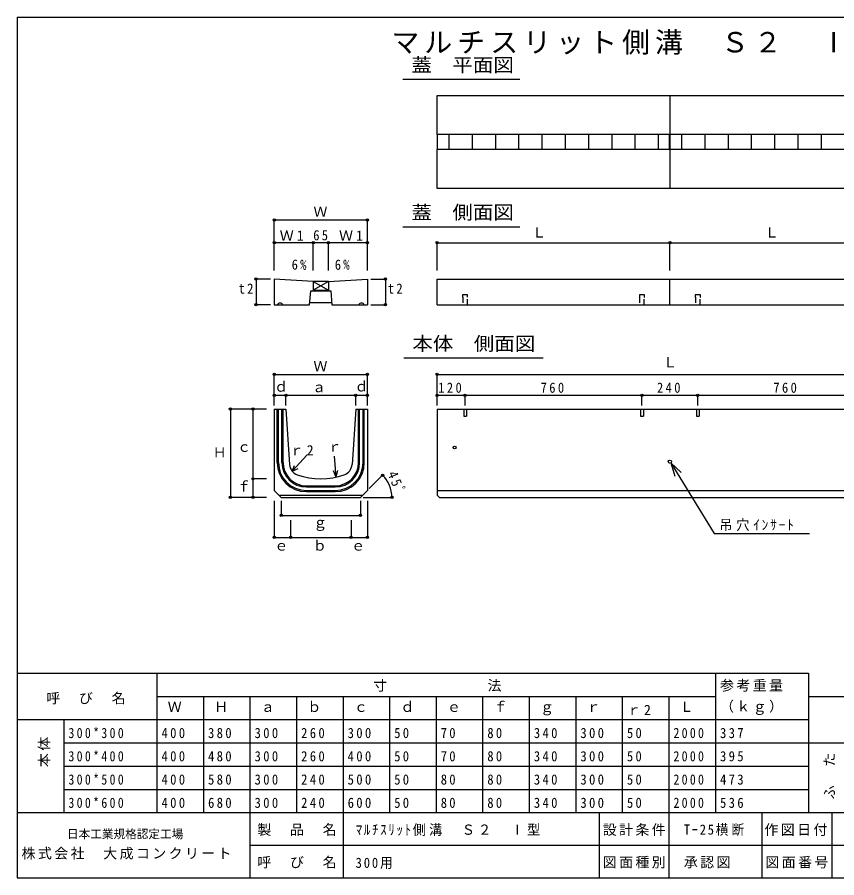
# Model space of a CAD drawing. Units: millimetres, scale not verified. Extents: x -2720 to 2680, y -1900 to 1800.
# Drawn here: x -2720 to 802, y -1900 to 1800 of the extents above; entities that cross this region are included whole.
import ezdxf
from ezdxf.enums import TextEntityAlignment as Align

# ---------------------------------------------------------------- set-up
doc = ezdxf.new("R2010")
doc.units = ezdxf.units.MM
doc.header["$LTSCALE"] = 20
doc.header["$PDMODE"] = 32
doc.header["$PDSIZE"] = 10
doc.linetypes.add('DASHED1', pattern=[1.8, 1.2, -0.6])
doc.linetypes.add('DASHED2', pattern=[3, 2, -1])
for name, color, linetype in [('0-1', 3, 'Continuous'), ('0-2', 7, 'Continuous'), ('0-F', 2, 'Continuous')]:
    doc.layers.add(name, color=color, linetype=linetype)
doc.styles.add('ＭＳ ゴシック', font='')
doc.styles.get('ＭＳ ゴシック').set_extended_font_data('MS Gothic')

msp = doc.modelspace()

# ---------------------------------------------------------------- linework, layer by layer
at = {"layer": '0-1'}
for p, q in [((-915.52, 1463.91), (1084.48, 1463.91)), ((-915.52, 1296.41), (-915.52, 1463.91)), ((84.48, 1463.91), (84.48, 1296.41)), ((1084.48, 1296.41), (-915.52, 1296.41)), ((-914.52, 1231.41), (-914.52, 1296.41)), ((-865.52, 1296.41), (-865.52, 1231.41)), ((-765.52, 1296.41), (-765.52, 1231.41)), ((-665.52, 1296.41), (-665.52, 1231.41)), ((-565.52, 1296.41), (-565.52, 1231.41)), ((-465.52, 1296.41), (-465.52, 1231.41)), ((-365.52, 1296.41), (-365.52, 1231.41)), ((-265.52, 1296.41), (-265.52, 1231.41)), ((-165.52, 1296.41), (-165.52, 1231.41)), ((-65.52, 1296.41), (-65.52, 1231.41)), ((34.48, 1296.41), (34.48, 1231.41)), ((83.48, 1231.41), (83.48, 1296.41)), ((85.48, 1231.41), (85.48, 1296.41)), ((134.48, 1296.41), (134.48, 1231.41)), ((234.48, 1296.41), (234.48, 1231.41)), ((334.48, 1296.41), (334.48, 1231.41)), ((434.48, 1296.41), (434.48, 1231.41)), ((534.48, 1296.41), (534.48, 1231.41)), ((634.48, 1296.41), (634.48, 1231.41)), ((734.48, 1296.41), (734.48, 1231.41)), ((1084.48, 1231.41), (-915.52, 1231.41)), ((84.48, 1231.41), (84.48, 1063.91)), ((-915.52, 673.91), (1084.48, 673.91)), ((-915.52, 563.91), (-915.52, 673.91)), ((84.48, 563.91), (84.48, 673.91)), ((-1383.02, 663.91), (-1448.02, 625.91)), ((-1448.02, 663.91), (-1383.02, 625.91)), ((-1448.02, 663.91), (-1448.02, 623.61)), ((-1383.02, 663.91), (-1448.02, 663.91)), ((-1383.02, 663.91), (-1383.02, 623.61)), ((-1463.52, 563.91), (-1458.52, 623.61)), ((-1458.52, 623.61), (-1372.52, 623.61)), ((-1448.02, 625.91), (-1383.02, 625.91)), ((-1372.52, 623.61), (-1367.52, 563.91)), ((-1615.52, 563.91), (-1463.52, 563.91)), ((-1462.77, 572.91), (-1368.28, 572.91)), ((-1367.52, 563.91), (-1215.52, 563.91)), ((-915.52, 563.91), (1084.48, 563.91)), ((-1615.52, 115.24), (-1565.52, 115.24)), ((-1602.52, -114.76), (-1602.52, 115.24)), ((-1597.52, -114.76), (-1597.52, 115.24)), ((-1582.52, -114.76), (-1582.52, 115.24)), ((-1577.52, -114.76), (-1577.52, 115.24)), ((-1565.52, 115.24), (-1549.61, -123.48)), ((-1265.52, 115.24), (-1281.44, -123.48)), ((-1265.52, 115.24), (-1215.52, 115.24)), ((-1253.52, -114.76), (-1253.52, 115.24)), ((-1248.52, -114.76), (-1248.52, 115.24)), ((-1233.52, -114.76), (-1233.52, 115.24)), ((-1228.52, -114.76), (-1228.52, 115.24)), ((-1215.52, 115.24), (-1215.52, -234.76)), ((-915.52, 115.24), (1084.48, 115.24)), ((-1477.52, -214.76), (-1353.52, -214.76)), ((-1477.52, -219.76), (-1353.52, -219.76)), ((-1595.52, -254.76), (-1235.52, -254.76)), ((-1477.52, -234.76), (-1353.52, -234.76)), ((-1477.52, -239.76), (-1353.52, -239.76)), ((-1245.52, -264.76), (-1215.52, -234.76)), ((-915.52, -234.76), (1084.48, -234.76)), ((-1585.52, -264.76), (-1245.52, -264.76)), ((-905.52, -264.76), (1074.48, -264.76))]:
    msp.add_line(p, q, dxfattribs=at)
at = {"layer": '0-1', "linetype": 'DASHED2'}
for p, q in [((-801.52, 115.24), (-801.52, 85.24)), ((-789.52, 115.24), (-789.52, 85.24)), ((-41.52, 115.24), (-41.52, 85.24)), ((-29.52, 115.24), (-29.52, 85.24)), ((198.48, 115.24), (198.48, 85.24)), ((210.48, 115.24), (210.48, 85.24)), ((-801.52, 85.24), (-789.52, 85.24)), ((-41.52, 85.24), (-29.52, 85.24)), ((198.48, 85.24), (210.48, 85.24))]:
    msp.add_line(p, q, dxfattribs=at)
at = {"layer": '0-1'}
for points in [[(1084.48, 1063.91), (-915.52, 1063.91), (-915.52, 1231.41)], [(-1448.02, 663.91), (-1615.52, 673.91), (-1615.52, 563.91)], [(-1383.02, 663.91), (-1215.52, 673.91), (-1215.52, 563.91)], [(-1615.52, 115.24), (-1615.52, -234.76), (-1585.52, -264.76)], [(-915.52, 115.24), (-915.52, -254.76), (-905.52, -264.76)]]:
    msp.add_lwpolyline(points, dxfattribs=at)
at = {"layer": '0-1', "linetype": 'DASHED1'}
for points in [[(-785.52, 563.91), (-785.52, 595.91), (-784.52, 595.91), (-784.52, 605.91), (-806.52, 605.91), (-806.52, 595.91), (-805.52, 595.91), (-805.52, 563.91)], [(-25.52, 563.91), (-25.52, 595.91), (-24.52, 595.91), (-24.52, 605.91), (-46.52, 605.91), (-46.52, 595.91), (-45.52, 595.91), (-45.52, 563.91)], [(214.48, 563.91), (214.48, 595.91), (215.48, 595.91), (215.48, 605.91), (193.48, 605.91), (193.48, 595.91), (194.48, 595.91), (194.48, 563.91)]]:
    msp.add_lwpolyline(points, dxfattribs=at)
at = {"layer": '0-1'}
for centre, radius in [((-840.52, -49.76), 6), ((84.48, -110.76), 7)]:
    msp.add_circle(centre, radius, dxfattribs=at)
for centre, radius, start, end in [((-1590.52, 557.31), 13.6, 29.03, 150.96999), ((-1240.52, 557.31), 13.6, 29.03, 150.96999), ((-1477.52, -114.76), 125, 180, 270), ((-1477.52, -114.76), 120, 180, 270), ((-1477.52, -114.76), 105, 180, 270), ((-1477.52, -114.76), 100, 180, 270), ((-1499.72, -120.16), 50, 183.81407, 250.31894), ((-1353.52, -114.76), 100, 270, 0), ((-1353.52, -114.76), 105, 270, 0), ((-1353.52, -114.76), 120, 270, 0), ((-1353.52, -114.76), 125, 270, 0), ((-1331.33, -120.16), 50, 289.68105, 356.18591), ((-1415.52, 115.24), 300, 250.31894, 289.68105)]:
    msp.add_arc(centre, radius, start, end, dxfattribs=at)
at = {"layer": '0-2', "color": 2}
for p, q in [((-1063.02, 1532.98), (-560.23, 1532.98)), ((-1063.02, 899.2), (-560.23, 899.2)), ((-1058.94, 335.06), (-460.41, 335.06))]:
    msp.add_line(p, q, dxfattribs=at)
at = {"layer": '0-2'}
for p, q in [((-1215.52, 711.63), (-1215.52, 928.64)), ((-1215.52, 830.13), (-1615.52, 830.13)), ((-1448.02, 711.63), (-1448.02, 830.13)), ((-1383.02, 711.63), (-1383.02, 830.13)), ((-915.52, 830.13), (1084.48, 830.13)), ((-915.52, 711.63), (-915.52, 830.13)), ((84.48, 711.63), (84.48, 830.13)), ((-1631.06, 673.91), (-1693.49, 673.91)), ((-1693.49, 673.91), (-1693.49, 563.91)), ((-1199.98, 673.91), (-1137.55, 673.91)), ((-1137.55, 673.91), (-1137.55, 563.91)), ((-1631.06, 563.91), (-1693.49, 563.91)), ((-1199.98, 563.91), (-1137.55, 563.91)), ((-1615.52, 131.2), (-1615.52, 263.91)), ((-1615.52, 263.91), (-1215.52, 263.91)), ((-1215.52, 131.2), (-1215.52, 263.91)), ((-915.52, 131.2), (-915.52, 263.91)), ((-915.52, 263.91), (1084.48, 263.91)), ((-1615.52, 174.63), (-1215.52, 174.63)), ((-1565.52, 131.2), (-1565.52, 174.63)), ((-1265.52, 131.2), (-1265.52, 174.63)), ((-915.52, 174.63), (1084.48, 174.63)), ((-795.52, 131.2), (-795.52, 174.63)), ((-35.52, 131.2), (-35.52, 174.63)), ((204.48, 131.2), (204.48, 174.63)), ((-1648.93, 115.24), (-1804.07, 115.24)), ((-1804.07, 115.24), (-1804.07, -264.76)), ((-1707.1, 115.24), (-1707.1, -264.76)), ((-1474.28, -81.23), (-1537.89, -152.45)), ((-1349.72, -177.46), (-1357.13, -87.48)), ((-1537.89, -152.45), (-1528.68, -126.83)), ((-1537.89, -152.45), (-1513.47, -140.41)), ((89.17, -115.95), (132.69, -157.26)), ((89.17, -115.95), (106.21, -173.48)), ((-1648.93, -184.76), (-1707.1, -184.76)), ((-1349.72, -177.46), (-1361.04, -150.9)), ((-1349.72, -177.46), (-1342.9, -149.4)), ((-1207.73, -226.96), (-1149.77, -169.01)), ((-1648.93, -264.76), (-1804.07, -264.76)), ((-1615.52, -278.6), (-1615.52, -436.56)), ((-1585.52, -278.6), (-1585.52, -342.08)), ((-1245.52, -278.6), (-1245.52, -342.08)), ((-1232.9, -264.76), (-1110.11, -264.76)), ((-1215.52, -278.6), (-1215.52, -436.56)), ((-1585.52, -342.08), (-1245.52, -342.08)), ((-1545.52, -362.52), (-1545.52, -436.56)), ((-1285.52, -362.52), (-1285.52, -436.56)), ((-1615.52, -436.56), (-1215.52, -436.56)), ((-2720, -1020), (680, -1020)), ((-2120, -1020), (-2120, -1620)), ((280, -1020), (280, -1620)), ((680, -1020), (680, -1620)), ((-2120, -1120), (280, -1120)), ((-1920, -1120), (-1920, -1620)), ((-1720, -1120), (-1720, -1620)), ((-1520, -1120), (-1520, -1620)), ((-1320, -1120), (-1320, -1620)), ((-1120, -1120), (-1120, -1620)), ((-920, -1120), (-920, -1620)), ((-720, -1120), (-720, -1620)), ((-520, -1120), (-520, -1620)), ((-320, -1120), (-320, -1620)), ((-120, -1120), (-120, -1620)), ((80, -1120), (80, -1620)), ((680, -1120), (713.88, -1120)), ((680, -1120), (2680, -1120)), ((680, -1120), (713.47, -1120)), ((-2720, -1220), (680, -1220)), ((-2520, -1220), (-2520, -1620)), ((-2520, -1320), (680, -1320)), ((680, -1320), (724.11, -1320)), ((680, -1320), (2680, -1320)), ((680, -1320), (728.48, -1320)), ((-2520, -1420), (680, -1420)), ((-2520, -1520), (680, -1520))]:
    msp.add_line(p, q, dxfattribs=at)
for points in [[(-1615.52, 711.63), (-1615.52, 928.64), (-1215.52, 928.64)], [(89.17, -115.95), (275.33, -419.82), (683.91, -419.82)]]:
    msp.add_lwpolyline(points, dxfattribs=at)
msp.add_arc((-1245.52, -264.76), 135.41, 0, 45, dxfattribs=at)
for p in [(-1615.52, 928.64), (-1215.52, 928.64), (-1615.52, 830.13), (-1448.02, 830.13), (-1383.02, 830.13), (-1215.52, 830.13), (-915.52, 830.13), (84.48, 830.13), (-1693.49, 673.91), (-1137.55, 673.91), (-1693.49, 563.91), (-1137.55, 563.91), (-1615.52, 263.91), (-1215.52, 263.91), (-915.52, 263.91), (-1615.52, 174.63), (-1565.52, 174.63), (-1265.52, 174.63), (-1215.52, 174.63), (-915.52, 174.63), (-795.52, 174.63), (-35.52, 174.63), (204.48, 174.63), (-1804.07, 115.24), (-1707.1, 115.24), (-1707.1, -184.76), (-1149.77, -169.01), (-1804.07, -264.76), (-1707.1, -264.76), (-1110.11, -264.76), (-1585.52, -342.08), (-1245.52, -342.08), (-1615.52, -436.56), (-1545.52, -436.56), (-1285.52, -436.56), (-1215.52, -436.56)]:
    msp.add_point(p, dxfattribs=at)
at = {"layer": '0-F'}
for p, q in [((-2720, 1800), (-2720, -1900)), ((-2720, 1800), (2680, 1800)), ((-2720, -1620), (2680, -1620)), ((-1720, -1620), (-1720, -1900)), ((-1320, -1620), (-1320, -1900)), ((-220, -1620), (-220, -1900)), ((80, -1620), (80, -1900)), ((480, -1620), (480, -1900)), ((780, -1620), (780, -1900)), ((-1720, -1760), (1620, -1760)), ((-2720, -1900), (2680, -1900))]:
    msp.add_line(p, q, dxfattribs=at)

# ---------------------------------------------------------------- texts
at = {"layer": '0-2', "style": 'ＭＳ ゴシック', "width": 1.1}
for s, p in [('蓋\u3000平面図', (-1026.05, 1547.77)), ('蓋\u3000側面図', (-1026.05, 913.98)), ('本体\u3000側面図', (-1021.97, 349.85))]:
    msp.add_text(s, height=58.65, dxfattribs=at).set_placement(p, align=Align.BOTTOM_LEFT)
at = {"layer": '0-2', "style": 'ＭＳ ゴシック'}
for s, p in [('Ｗ', (-1447.09, 928.64)), ('Ｌ', (-507.66, 839.32)), ('Ｌ', (492.34, 839.32)), ('Ｌ', (55.23, 281.09)), ('Ｗ', (-1447.1, 263.91)), ('ｄ', (-1616.05, 176.71)), ('ｄ', (-1270.42, 177.65)), ('ａ', (-1453.12, 174.63)), ('ｃ', (-1775.26, -82.04)), ('ｒ', (-1385.94, -81.55)), ('Ｈ', (-1880.09, -106.12)), ('ｆ', (-1776.31, -252.46)), ('ｇ', (-1447.96, -407.1)), ('ｅ', (-1615.15, -506.55)), ('ｂ', (-1450.11, -506.55)), ('ｅ', (-1285.15, -506.55)), ('Ｗ', (-2073.45, -1200)), ('Ｈ', (-1873.45, -1200)), ('ｂ', (-1473.45, -1200)), ('ｄ', (-1073.45, -1200)), ('ｆ', (-673.45, -1200)), ('Ｌ', (126.55, -1200)), ('ａ', (-1673.45, -1200)), ('ｃ', (-1273.45, -1200)), ('ｅ', (-873.45, -1200)), ('ｇ', (-473.45, -1200)), ('ｒ', (-273.45, -1200))]:
    msp.add_text(s, height=43.99, dxfattribs=at).set_placement(p, align=Align.BOTTOM_LEFT)
at = {"layer": '0-2', "color": 3, "insert": (-1112.32, 1638.3), "char_height": 87.98, "attachment_point": 7, "style": 'ＭＳ ゴシック'}
msp.add_mtext('\\T1.18;マルチスリット側溝\u3000Ｓ２\u3000Ⅰ型\u3000300用', dxfattribs=at)
at = {"layer": '0-2', "char_height": 43.99, "attachment_point": 7, "style": 'ＭＳ ゴシック'}
for s, insert in [('\\T1.22;Ｗ1', (-1591.97, 839)), ('\\T1.36;\\W0.9;65', (-1448.02, 840.13)), ('\\T1.22;Ｗ1', (-1337.1, 839)), ('\\T1.36;\\W0.9;t2', (-1768.61, 610.6)), ('\\T1.36;\\W0.9;t2', (-1127.44, 610.6)), ('\\T1.38;\\W0.9;120', (-911.02, 184.63)), ('\\T1.38;\\W0.9;760', (-471.02, 184.63)), ('\\T1.38;\\W0.9;240', (28.98, 184.63)), ('\\T1.38;\\W0.9;760', (528.98, 184.63)), ('\\T1.22;ｒ2', (-1549.31, -83.48)), ('\\T1.28;\\W0.95;吊穴ｲﾝｻｰﾄ', (296.58, -409.2)), ('\\T1.17;寸\u3000\u3000\u3000\u3000\u3000\u3000法', (-1190.57, -1100)), ('\\T1.17;参考重量', (300, -1100)), ('\\T1.17;呼\u3000び\u3000名', (-2595.35, -1154.61)), ('\\T1.17;（ｋｇ）', (300, -1200)), ('\\T1.22;ｒ2', (-100, -1200)), ('\\T1.39;\\W0.85;300*300', (-2500, -1300)), ('\\T1.38;\\W0.9;400', (-2100, -1300)), ('\\T1.38;\\W0.9;380', (-1900, -1300)), ('\\T1.38;\\W0.9;300', (-1700, -1300)), ('\\T1.38;\\W0.9;260', (-1500, -1300)), ('\\T1.38;\\W0.9;300', (-1300, -1300)), ('\\T1.36;\\W0.9;50', (-1100, -1300)), ('\\T1.36;\\W0.9;70', (-900, -1300)), ('\\T1.36;\\W0.9;80', (-700, -1300)), ('\\T1.38;\\W0.9;340', (-500, -1300)), ('\\T1.38;\\W0.9;300', (-300, -1300)), ('\\T1.36;\\W0.9;50', (-100, -1300)), ('\\T1.38;\\W0.85;2000', (100, -1300)), ('\\T1.38;\\W0.9;337', (300, -1300)), ('\\T1.39;\\W0.85;300*400', (-2500, -1400)), ('\\T1.38;\\W0.9;400', (-2100, -1400)), ('\\T1.38;\\W0.9;480', (-1900, -1400)), ('\\T1.38;\\W0.9;300', (-1700, -1400)), ('\\T1.38;\\W0.9;260', (-1500, -1400)), ('\\T1.38;\\W0.9;400', (-1300, -1400)), ('\\T1.36;\\W0.9;50', (-1100, -1400)), ('\\T1.36;\\W0.9;70', (-900, -1400)), ('\\T1.36;\\W0.9;80', (-700, -1400)), ('\\T1.38;\\W0.9;340', (-500, -1400)), ('\\T1.38;\\W0.9;300', (-300, -1400)), ('\\T1.36;\\W0.9;50', (-100, -1400)), ('\\T1.38;\\W0.85;2000', (100, -1400)), ('\\T1.38;\\W0.9;395', (300, -1400)), ('\\T1.39;\\W0.85;300*500', (-2500, -1500)), ('\\T1.38;\\W0.9;400', (-2100, -1500)), ('\\T1.38;\\W0.9;580', (-1900, -1500)), ('\\T1.38;\\W0.9;300', (-1700, -1500)), ('\\T1.38;\\W0.9;240', (-1500, -1500)), ('\\T1.38;\\W0.9;500', (-1300, -1500)), ('\\T1.36;\\W0.9;50', (-1100, -1500)), ('\\T1.36;\\W0.9;80', (-900, -1500)), ('\\T1.36;\\W0.9;80', (-700, -1500)), ('\\T1.38;\\W0.9;340', (-500, -1500)), ('\\T1.38;\\W0.9;300', (-300, -1500)), ('\\T1.36;\\W0.9;50', (-100, -1500)), ('\\T1.38;\\W0.85;2000', (100, -1500)), ('\\T1.38;\\W0.9;473', (300, -1500)), ('\\T1.39;\\W0.85;300*600', (-2500, -1600)), ('\\T1.38;\\W0.9;400', (-2100, -1600)), ('\\T1.38;\\W0.9;680', (-1900, -1600)), ('\\T1.38;\\W0.9;300', (-1700, -1600)), ('\\T1.38;\\W0.9;240', (-1500, -1600)), ('\\T1.38;\\W0.9;600', (-1300, -1600)), ('\\T1.36;\\W0.9;50', (-1100, -1600)), ('\\T1.36;\\W0.9;80', (-900, -1600)), ('\\T1.36;\\W0.9;80', (-700, -1600)), ('\\T1.38;\\W0.9;340', (-500, -1600)), ('\\T1.38;\\W0.9;300', (-300, -1600)), ('\\T1.36;\\W0.9;50', (-100, -1600)), ('\\T1.38;\\W0.85;2000', (100, -1600)), ('\\T1.38;\\W0.9;536', (300, -1600)), ('\\T1.3;\\W0.9;300用', (-1265.97, -1862.45))]:
    msp.add_mtext(s, dxfattribs=dict(at, insert=insert))
for s, insert, rotation in [('\\T1.36;\\W0.9;6%', (-1541.02, 714.24), 358.974), ('\\T1.36;\\W0.9;6%', (-1355.01, 713.08), 1.026), ('\\T1.38;\\W0.9;45ﾟ', (-1130.31, -162.92), 292.5), ('\\T1.17;本体', (-2577.49, -1424.25), 90), ('\\T1.17;ふ\u3000た', (794.16, -1562.39), 90)]:
    msp.add_mtext(s, dxfattribs=dict(at, insert=insert, rotation=rotation))
at = {"layer": '0-F', "color": 4, "style": 'ＭＳ ゴシック'}
msp.add_text('日本工業規格認定工場', height=36.66, dxfattribs=at).set_placement((-2506.22, -1741.22), align=Align.BOTTOM_LEFT)
at = {"layer": '0-F', "color": 7, "char_height": 43.99, "attachment_point": 7, "style": 'ＭＳ ゴシック'}
for s, insert in [('\\T1.17;製\u3000品\u3000名', (-1688.33, -1720)), ('\\T1.23;\\W0.95;ﾏﾙﾁｽﾘｯﾄ側溝\u3000Ｓ２\u3000Ⅰ型', (-1265.82, -1720)), ('\\T1.17;設計条件', (-204.1, -1720)), ('\\T1.27;\\W0.9;Tｰ25横断', (144.38, -1720)), ('\\T1.17;作図日付', (490.71, -1720)), ('\\T1.17;株式会社\u3000大成コンクリート', (-2701.23, -1822.03)), ('\\T1.17;呼\u3000び\u3000名', (-1688.33, -1860)), ('\\T1.17;図面種別', (-204.1, -1860)), ('\\T1.17;承認図', (144.38, -1860)), ('\\T1.17;図面番号', (494.76, -1860))]:
    msp.add_mtext(s, dxfattribs=dict(at, insert=insert))

doc.saveas('drawing.dxf')
